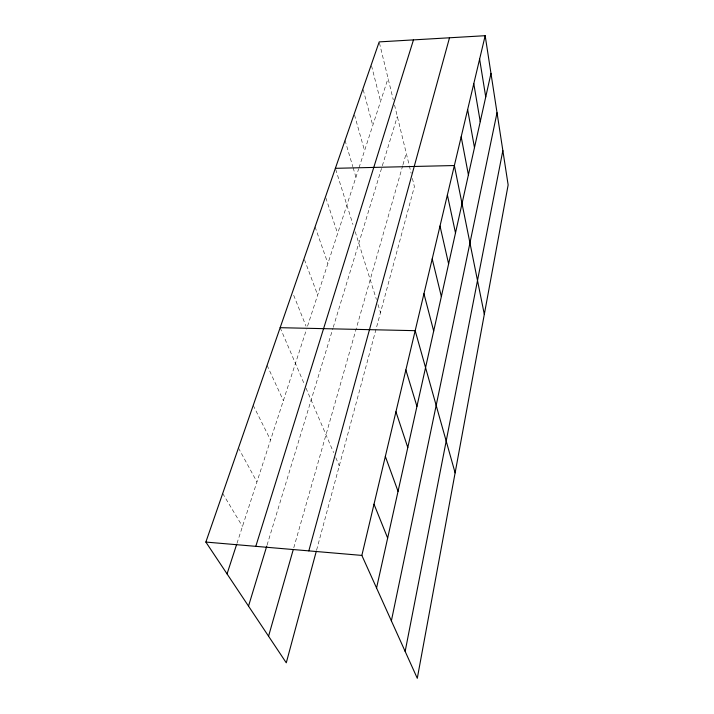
<?xml version="1.0" encoding="UTF-8"?>
<svg xmlns="http://www.w3.org/2000/svg" width="714" height="714" viewBox="0 0 714 714"><rect width="100%" height="100%" fill="white"/><g stroke="black" fill="none" stroke-linecap="round" stroke-linejoin="round"><path stroke-width="0.54" stroke-dasharray="3.57 2.68" d="M316.614 550.066L414.388 186.613L412.389 178.384M293.775 547.781L402.669 165.791M402.964 164.738L406.257 153.189M267.081 545.059L332.938 328.324M333.259 327.289L382.017 166.835M382.338 165.782L397.323 116.453M236.994 543.318L306.529 329.306M307.538 326.191L358.696 168.727M359.035 167.674L388.059 78.353M222.697 493.472L242.474 526.441M238.449 448.008L256.951 481.905M253.22 405.391L270.544 440.038M267.09 365.363L283.36 400.616M280.147 327.69L304.307 384.132M306.011 388.121L333.634 452.631M335.803 457.71L339.275 465.823M293.695 295.266L306.038 326.209M304.467 259.664L317.668 294.998M315.079 226.891L327.913 263.466M325.843 197.876L337.642 233.532M335.705 169.37L352.957 224.508M355.233 231.782L376.394 299.434M377.974 304.485L380.508 312.571M345.041 140.426L352.823 166.701M353.135 167.754L355.938 177.215M354.519 114.99L364.551 150.699M363.23 89.794L372.762 125.441M371.539 65.831L380.58 101.352M379.446 42.965L393.271 99.799M394.539 105.012L409.095 164.854M409.354 165.916L411.139 173.243"/><path stroke-width="1.07" d="M405.159 651.4L502.852 150.565M391.379 620.85L497.024 112.732M376.555 587.997L490.973 73.399M485.172 35.7L508.145 184.944L417.288 678.3L361.855 555.412L485.172 35.7L379.188 41.894L205.855 542.069L286.278 662.815L316.329 551.128M308.823 550.878L449.508 37.78M268.562 636.219L293.168 549.896M248.517 606.132L266.759 546.121M255.799 546.344L413.477 39.886M227.052 573.904L236.655 544.371M335.375 168.317L454.363 165.532L484.315 314.356M280.147 327.69L415.182 330.671L455.121 472.855M205.855 542.069L361.855 555.412M374.011 504.2L387.657 538.061M385.346 456.433L398.046 491.339M395.94 411.782L407.792 447.526M405.864 369.941L416.94 406.355M423.946 293.722L433.684 331.064M432.211 258.905L441.359 296.551M440.011 226.035L448.615 263.894M447.383 194.958L455.496 232.96M461.182 136.802L468.411 174.885M467.643 109.563L474.471 147.611M473.784 83.699L480.245 121.666M479.612 59.11L485.734 96.952"/></g></svg>
